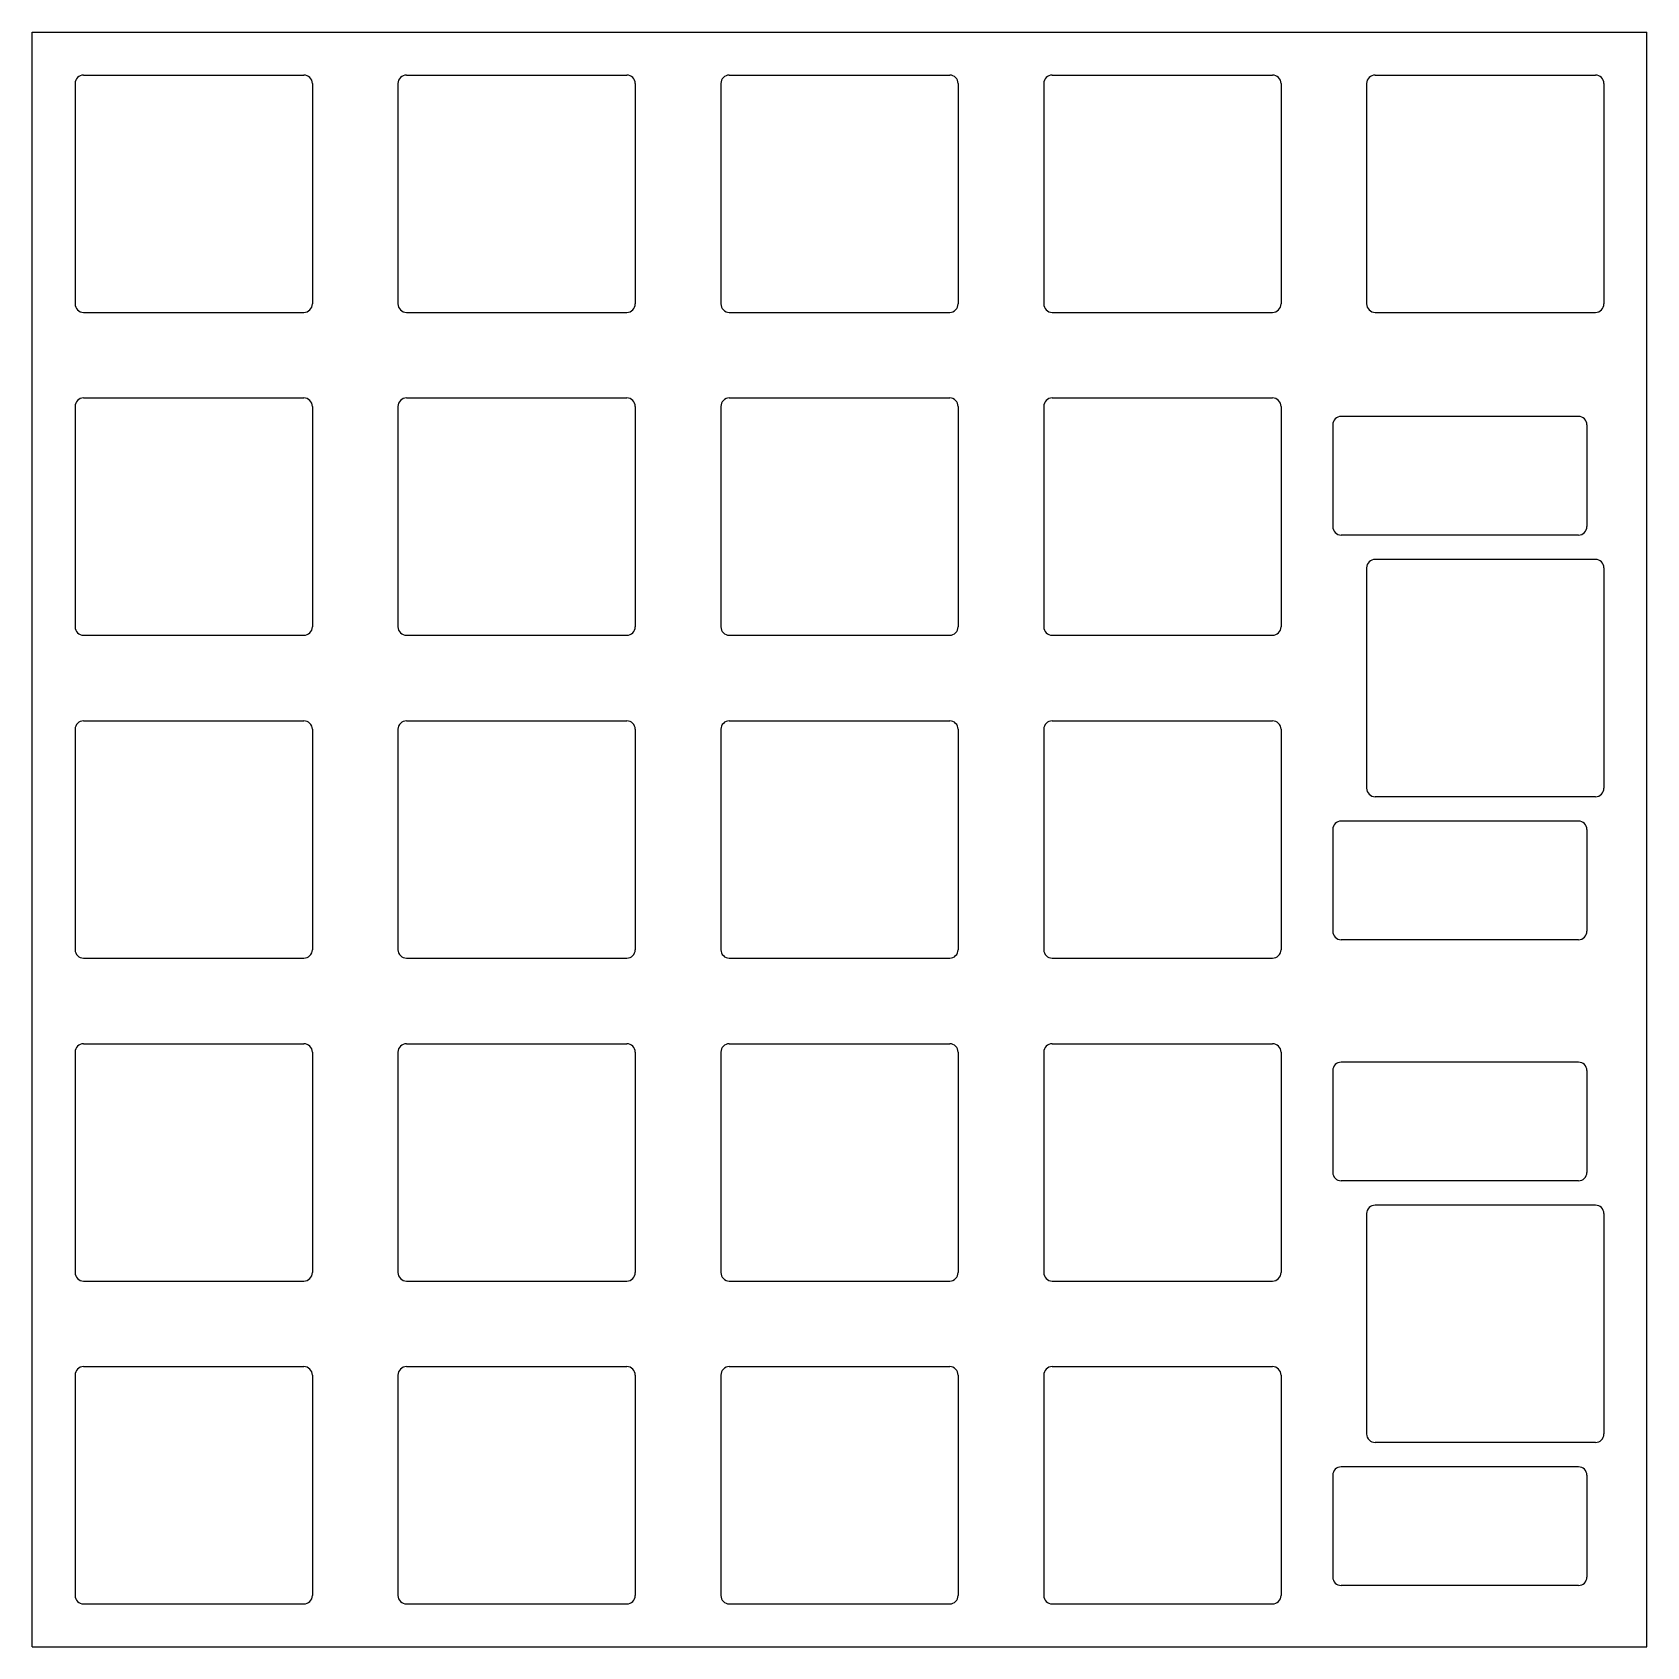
# Model space of a CAD drawing. Header units: millimetres. Extents: x 0 to 95.2, y -95.2 to 0.
import ezdxf

# ---------------------------------------------------------------- set-up
doc = ezdxf.new("R2010")
doc.units = ezdxf.units.MM

msp = doc.modelspace()

# ---------------------------------------------------------------- linework, layer by layer
for p, q in [((0, 0), (95.25, 0)), ((0, -95.25), (0, 0)), ((95.25, -95.25), (95.25, 0)), ((3.025, -2.525), (16.025, -2.525)), ((22.075, -2.525), (35.075, -2.525)), ((41.125, -2.525), (54.125, -2.525)), ((60.175, -2.525), (73.175, -2.525)), ((79.225, -2.525), (92.225, -2.525)), ((2.525, -3.025), (2.525, -16.025)), ((16.525, -3.025), (16.525, -16.025)), ((21.575, -3.025), (21.575, -16.025)), ((35.575, -3.025), (35.575, -16.025)), ((40.625, -3.025), (40.625, -16.025)), ((54.625, -3.025), (54.625, -16.025)), ((59.675, -3.025), (59.675, -16.025)), ((73.675, -3.025), (73.675, -16.025)), ((78.725, -3.025), (78.725, -16.025)), ((92.725, -3.025), (92.725, -16.025)), ((3.025, -16.525), (16.025, -16.525)), ((22.075, -16.525), (35.075, -16.525)), ((41.125, -16.525), (54.125, -16.525)), ((60.175, -16.525), (73.175, -16.525)), ((79.225, -16.525), (92.225, -16.525)), ((3.025, -21.575), (16.025, -21.575)), ((22.075, -21.575), (35.075, -21.575)), ((41.125, -21.575), (54.125, -21.575)), ((60.175, -21.575), (73.175, -21.575)), ((2.525, -22.075), (2.525, -35.075)), ((16.525, -22.075), (16.525, -35.075)), ((21.575, -22.075), (21.575, -35.075)), ((35.575, -22.075), (35.575, -35.075)), ((40.625, -22.075), (40.625, -35.075)), ((54.625, -22.075), (54.625, -35.075)), ((59.675, -22.075), (59.675, -35.075)), ((73.675, -22.075), (73.675, -35.075)), ((91.225, -22.662), (77.225, -22.662)), ((76.725, -23.162), (76.725, -29.162)), ((91.725, -23.162), (91.725, -29.162)), ((91.225, -29.662), (77.225, -29.662)), ((92.225, -31.1), (79.225, -31.1)), ((78.725, -31.6), (78.725, -44.6)), ((92.725, -31.6), (92.725, -44.6)), ((3.025, -35.575), (16.025, -35.575)), ((22.075, -35.575), (35.075, -35.575)), ((41.125, -35.575), (54.125, -35.575)), ((60.175, -35.575), (73.175, -35.575)), ((3.025, -40.625), (16.025, -40.625)), ((22.075, -40.625), (35.075, -40.625)), ((41.125, -40.625), (54.125, -40.625)), ((60.175, -40.625), (73.175, -40.625)), ((2.525, -41.125), (2.525, -54.125)), ((16.525, -41.125), (16.525, -54.125)), ((21.575, -41.125), (21.575, -54.125)), ((35.575, -41.125), (35.575, -54.125)), ((40.625, -41.125), (40.625, -54.125)), ((54.625, -41.125), (54.625, -54.125)), ((59.675, -41.125), (59.675, -54.125)), ((73.675, -41.125), (73.675, -54.125)), ((92.225, -45.1), (79.225, -45.1)), ((91.225, -46.538), (77.225, -46.538)), ((76.725, -47.038), (76.725, -53.038)), ((91.725, -47.038), (91.725, -53.038)), ((91.225, -53.538), (77.225, -53.538)), ((3.025, -54.625), (16.025, -54.625)), ((22.075, -54.625), (35.075, -54.625)), ((41.125, -54.625), (54.125, -54.625)), ((60.175, -54.625), (73.175, -54.625)), ((3.025, -59.675), (16.025, -59.675)), ((22.075, -59.675), (35.075, -59.675)), ((41.125, -59.675), (54.125, -59.675)), ((60.175, -59.675), (73.175, -59.675)), ((2.525, -60.175), (2.525, -73.175)), ((16.525, -60.175), (16.525, -73.175)), ((21.575, -60.175), (21.575, -73.175)), ((35.575, -60.175), (35.575, -73.175)), ((40.625, -60.175), (40.625, -73.175)), ((54.625, -60.175), (54.625, -73.175)), ((59.675, -60.175), (59.675, -73.175)), ((73.675, -60.175), (73.675, -73.175)), ((91.225, -60.762), (77.225, -60.762)), ((76.725, -61.262), (76.725, -67.262)), ((91.725, -61.262), (91.725, -67.262)), ((91.225, -67.762), (77.225, -67.762)), ((92.225, -69.2), (79.225, -69.2)), ((78.725, -69.7), (78.725, -82.7)), ((92.725, -69.7), (92.725, -82.7)), ((3.025, -73.675), (16.025, -73.675)), ((22.075, -73.675), (35.075, -73.675)), ((41.125, -73.675), (54.125, -73.675)), ((60.175, -73.675), (73.175, -73.675)), ((3.025, -78.725), (16.025, -78.725)), ((22.075, -78.725), (35.075, -78.725)), ((41.125, -78.725), (54.125, -78.725)), ((60.175, -78.725), (73.175, -78.725)), ((2.525, -79.225), (2.525, -92.225)), ((16.525, -79.225), (16.525, -92.225)), ((21.575, -79.225), (21.575, -92.225)), ((35.575, -79.225), (35.575, -92.225)), ((40.625, -79.225), (40.625, -92.225)), ((54.625, -79.225), (54.625, -92.225)), ((59.675, -79.225), (59.675, -92.225)), ((73.675, -79.225), (73.675, -92.225)), ((92.225, -83.2), (79.225, -83.2)), ((91.225, -84.638), (77.225, -84.638)), ((76.725, -85.138), (76.725, -91.138)), ((91.725, -85.138), (91.725, -91.138)), ((91.225, -91.638), (77.225, -91.638)), ((3.025, -92.725), (16.025, -92.725)), ((22.075, -92.725), (35.075, -92.725)), ((41.125, -92.725), (54.125, -92.725)), ((60.175, -92.725), (73.175, -92.725)), ((0, -95.25), (95.25, -95.25))]:
    msp.add_line(p, q)
for centre, start, end in [((3.025, -3.025), 90, 180), ((16.025, -3.025), 0, 90), ((22.075, -3.025), 90, 180), ((35.075, -3.025), 0, 90), ((41.125, -3.025), 90, 180), ((54.125, -3.025), 0, 90), ((60.175, -3.025), 90, 180), ((73.175, -3.025), 0, 90), ((79.225, -3.025), 90, 180), ((92.225, -3.025), 0, 90), ((3.025, -16.025), 180, 270), ((16.025, -16.025), 270, 0), ((22.075, -16.025), 180, 270), ((35.075, -16.025), 270, 0), ((41.125, -16.025), 180, 270), ((54.125, -16.025), 270, 0), ((60.175, -16.025), 180, 270), ((73.175, -16.025), 270, 0), ((79.225, -16.025), 180, 270), ((92.225, -16.025), 270, 0), ((3.025, -22.075), 90, 180), ((16.025, -22.075), 0, 90), ((22.075, -22.075), 90, 180), ((35.075, -22.075), 0, 90), ((41.125, -22.075), 90, 180), ((54.125, -22.075), 0, 90), ((60.175, -22.075), 90, 180), ((73.175, -22.075), 0, 90), ((77.225, -23.162), 90, 180), ((91.225, -23.162), 0, 90), ((77.225, -29.162), 180, 270), ((91.225, -29.162), 270, 0), ((79.225, -31.6), 90, 180), ((92.225, -31.6), 0, 90), ((3.025, -35.075), 180, 270), ((16.025, -35.075), 270, 0), ((22.075, -35.075), 180, 270), ((35.075, -35.075), 270, 0), ((41.125, -35.075), 180, 270), ((54.125, -35.075), 270, 0), ((60.175, -35.075), 180, 270), ((73.175, -35.075), 270, 0), ((3.025, -41.125), 90, 180), ((16.025, -41.125), 0, 90), ((22.075, -41.125), 90, 180), ((35.075, -41.125), 0, 90), ((41.125, -41.125), 90, 180), ((54.125, -41.125), 0, 90), ((60.175, -41.125), 90, 180), ((73.175, -41.125), 0, 90), ((79.225, -44.6), 180, 270), ((92.225, -44.6), 270, 0), ((77.225, -47.038), 90, 180), ((91.225, -47.038), 0, 90), ((77.225, -53.038), 180, 270), ((91.225, -53.038), 270, 0), ((3.025, -54.125), 180, 270), ((16.025, -54.125), 270, 0), ((22.075, -54.125), 180, 270), ((35.075, -54.125), 270, 0), ((41.125, -54.125), 180, 270), ((54.125, -54.125), 270, 0), ((60.175, -54.125), 180, 270), ((73.175, -54.125), 270, 0), ((3.025, -60.175), 90, 180), ((16.025, -60.175), 0, 90), ((22.075, -60.175), 90, 180), ((35.075, -60.175), 0, 90), ((41.125, -60.175), 90, 180), ((54.125, -60.175), 0, 90), ((60.175, -60.175), 90, 180), ((73.175, -60.175), 0, 90), ((77.225, -61.262), 90, 180), ((91.225, -61.262), 0, 90), ((77.225, -67.262), 180, 270), ((91.225, -67.262), 270, 0), ((79.225, -69.7), 90, 180), ((92.225, -69.7), 0, 90), ((3.025, -73.175), 180, 270), ((16.025, -73.175), 270, 0), ((22.075, -73.175), 180, 270), ((35.075, -73.175), 270, 0), ((41.125, -73.175), 180, 270), ((54.125, -73.175), 270, 0), ((60.175, -73.175), 180, 270), ((73.175, -73.175), 270, 0), ((3.025, -79.225), 90, 180), ((16.025, -79.225), 0, 90), ((22.075, -79.225), 90, 180), ((35.075, -79.225), 0, 90), ((41.125, -79.225), 90, 180), ((54.125, -79.225), 0, 90), ((60.175, -79.225), 90, 180), ((73.175, -79.225), 0, 90), ((79.225, -82.7), 180, 270), ((92.225, -82.7), 270, 0), ((77.225, -85.138), 90, 180), ((91.225, -85.138), 0, 90), ((77.225, -91.138), 180, 270), ((91.225, -91.138), 270, 0), ((3.025, -92.225), 180, 270), ((16.025, -92.225), 270, 0), ((22.075, -92.225), 180, 270), ((35.075, -92.225), 270, 0), ((41.125, -92.225), 180, 270), ((54.125, -92.225), 270, 0), ((60.175, -92.225), 180, 270), ((73.175, -92.225), 270, 0)]:
    msp.add_arc(centre, 0.5, start, end)

doc.saveas('drawing.dxf')
